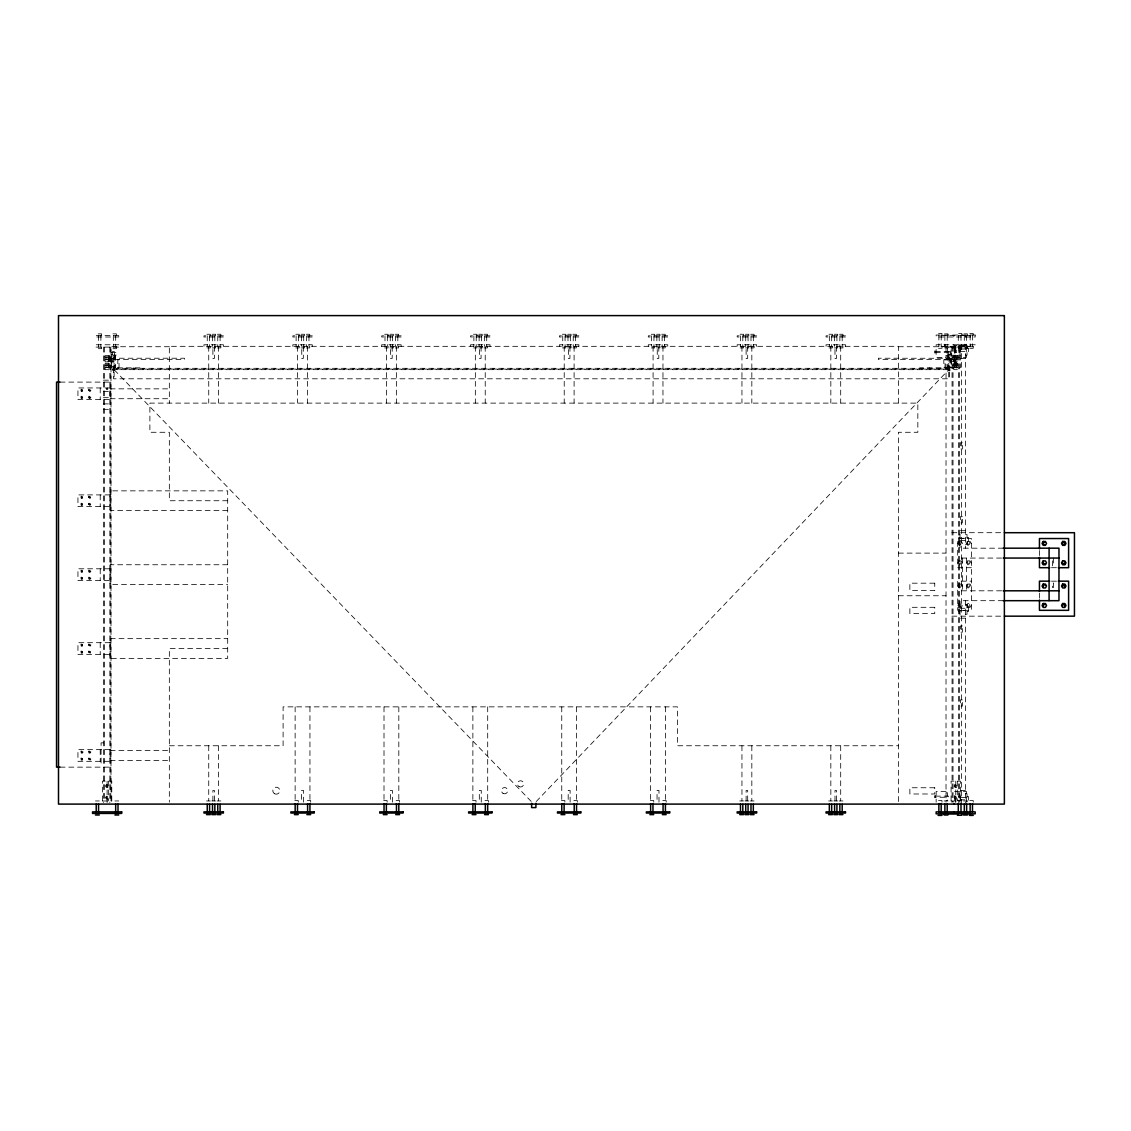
<?xml version="1.0" encoding="UTF-8"?>
<svg xmlns="http://www.w3.org/2000/svg" width="1131" height="1131" viewBox="0 0 1131 1131"><rect width="100%" height="100%" fill="white"/><g stroke="black" fill="none" stroke-linecap="round" stroke-linejoin="round"><path stroke-width="0.75" stroke-dasharray="5 3.75" d="M949.8 366.684L948.768 366.755M954.946 361.468L954.14 362.853L954.946 364.253L956.557 364.253L957.349 362.853L956.557 361.468L949.913 361.298M959.102 541.452L957.971 543.403L959.102 545.34L961.35 545.34L962.467 543.403L961.35 541.452L958.452 541.353M967.811 541.452L966.694 543.403L967.811 545.34L970.059 545.34L971.176 543.403L970.059 541.452L967.033 541.353M536.207 801.54L949.333 369.088L113.524 369.088L531.316 801.554M949.333 358.287L949.333 359.262L949.333 358.287L878.349 358.23L878.349 359.46L956.529 359.559M941.162 335.44L970.327 335.44L970.327 336.996M965.478 345.351L967.033 345.351L967.033 355.077L965.478 355.077M965.478 345.549L953.801 345.549L953.801 344.771M941.162 346.326L970.327 346.326L970.327 344.771M169.339 346.722L110.994 346.722L110.994 802.148M898.382 346.722L975.191 346.722L975.191 344.771L936.143 344.771L936.143 357.41L946.025 357.41M951.086 347.881L960.417 347.881M958.452 348.291L960.021 348.291M967.033 348.291L968.603 348.291L968.603 352.151L967.033 352.151M960.021 349.055L967.033 349.055M935.365 351.388L948.358 351.388M960.021 351.388L967.033 351.388M948.4 351.458L950.252 351.458L950.252 357.283L948.4 357.283L948.358 351.402M958.452 352.151L960.021 352.151M935.365 352.547L951.666 352.42L951.666 355.926L947.198 355.926L947.198 352.42M947.481 354.371L951.185 354.371L951.185 367.66M946.025 355.855L947.58 355.855M105.169 357.806L115.475 358.004M957.688 357.806L948.16 357.806L948.16 359.743L957.688 359.743M965.478 358.386L960.021 358.386L960.021 344.771M105.946 359.559L184.509 359.46L184.509 358.23L113.524 358.23L113.524 359.46M105.169 359.743L114.698 359.743L114.698 357.806M112.944 361.298L107.502 361.496L107.502 359.559M105.169 365.582L114.698 365.582L114.698 367.533M957.688 365.582L948.16 365.582L948.16 367.533M105.946 365.78L115.475 365.78M112.959 366.755L114.09 366.755M105.946 367.335L115.475 367.335M949.333 367.335L956.529 367.335M105.169 367.533L115.376 367.66L115.376 354.371L111.672 354.371L111.672 367.66M957.688 367.533L947.481 367.66L947.58 348.079M113.524 368.31L949.333 368.31M112.959 370.247L114.09 370.247M948.768 370.247L949.899 370.247M114.118 370.445L112.944 370.445L112.944 354.88L114.118 354.88L114.118 378.8M948.753 370.445L949.913 370.445L949.913 354.88L948.753 354.88L948.753 378.8M103.416 380.172L110.81 380.172M60.056 382.108L110.994 382.108M110.103 388.838L169.339 388.838M103.416 391.439L110.81 391.439M103.416 397.674L110.81 397.674M110.103 398.72L169.339 398.72M103.416 403.894L110.81 403.894M103.416 409.337L110.81 409.337M110.103 494.897L77.94 494.897L77.94 506.561L110.103 506.561M227.684 500.736L169.339 500.736L169.339 432.282L149.886 432.282L149.886 403.117L917.835 403.117L917.835 432.282L898.382 432.282L898.382 802.148M227.684 510.618L110.103 510.618L110.103 490.854L227.684 490.854L227.684 658.412L110.103 658.412L110.103 638.647L227.684 638.647M965.478 530.679L960.021 530.679L960.021 548.182L1003.225 548.182M951.864 532.701L1002.646 532.701M965.478 534.567L967.033 534.567L967.033 544.294L965.478 544.294M958.452 537.508L960.021 537.508M967.033 537.508L968.603 537.508L968.603 541.353M960.021 538.271L967.033 538.271M960.021 540.604L967.033 540.604M898.382 553.116L946.025 553.116M961.59 558.064L1003.225 558.064M227.684 564.751L110.103 564.751L110.103 584.515L227.684 584.515M971.458 567.705L957.688 567.705L957.688 538.54L971.458 538.54L971.458 610.33L957.688 610.33L957.688 581.164L971.458 581.164M1051.462 567.705L1058.319 567.705M110.103 568.794L77.94 568.794L77.94 580.457L110.103 580.457M1051.462 581.164L1058.319 581.164M961.59 590.806L1003.225 590.806M898.382 595.754L946.025 595.754M1003.225 600.688L960.021 600.688L960.021 618.19L965.478 618.19M965.478 604.576L967.033 604.576L967.033 614.303L965.478 614.303M958.452 607.517L961.35 607.418L962.467 605.467L961.35 603.53L959.102 603.53L957.971 605.467L959.102 607.418M967.033 607.517L970.059 607.418L971.176 605.467L970.059 603.53L967.811 603.53L966.694 605.467L967.811 607.418M960.021 608.266L967.033 608.266M960.021 610.613L967.033 610.613M958.452 611.362L960.021 611.362M967.033 611.362L968.603 611.362L968.603 607.517M951.864 616.169L1002.646 616.169M110.103 642.691L77.94 642.691L77.94 654.354L110.103 654.354M227.684 648.53L169.339 648.53L169.339 802.148M103.416 742.841L101.083 742.841L101.083 764.231L103.416 764.231M169.339 745.753L283.103 745.753L283.103 706.861L677.469 706.861L677.469 745.753L898.382 745.753M110.103 750.546L169.339 750.546M110.103 760.414L169.339 760.414M60.056 767.143L110.994 767.143M965.478 790.484L960.021 790.484L960.021 804.099M946.025 791.46L936.143 791.46L936.143 802.148M946.025 792.817L947.58 792.817L947.58 800.592L946.025 800.592M965.478 793.792L967.033 793.792L967.033 801.893M935.365 796.125L948.358 796.125L948.358 797.27L935.365 797.284M958.452 796.733L960.021 796.733M967.033 796.733L968.603 796.733L968.603 800.578L967.033 800.578M960.021 797.482L967.033 797.482M960.021 799.815L967.033 799.815M957.392 800.31L961.887 800.31M958.452 800.578L960.021 800.578M95.456 800.96L99.316 800.96M114.91 800.96L118.755 800.96M206.506 800.96L210.352 800.96M211.751 800.96L215.597 800.96M216.996 800.96L220.856 800.96M739.716 800.96L743.576 800.96M744.976 800.96L748.821 800.96M750.221 800.96L754.066 800.96M828.585 800.96L832.444 800.96M833.844 800.96L837.689 800.96M839.089 800.96L842.934 800.96M944.102 800.96L947.948 800.96M963.541 800.96L967.401 800.96M102.44 800.988L111.771 800.988M951.086 800.988L960.417 800.988M1053.569 558.064L1053.569 565.839L1052.593 565.839L1052.593 558.064M1053.569 587.696L1053.569 583.03L1052.593 583.03L1052.593 587.696M1039.446 550.543L1039.446 555.703M1039.446 593.181L1039.446 598.327M973.226 335.045L973.226 333.475L969.38 333.475L969.38 335.045M973.226 346.722L973.226 348.291L969.38 348.291L969.38 346.722M973.226 802.148L973.226 800.578L969.38 800.578L969.38 802.148M972.476 335.045L972.476 346.722M970.144 335.045L970.144 346.722M967.401 335.44L967.401 333.871L963.541 333.871L963.541 335.44M967.401 346.326L967.401 347.91L963.541 347.91L963.541 346.326M966.637 335.44L966.637 346.326M966.524 558.064L966.524 590.806M966.44 346.722L966.44 357.41L954.776 357.41L954.776 346.722M966.44 802.148L966.44 791.46L954.776 791.46L954.776 802.148M965.478 335.44L965.478 336.996M965.478 344.771L965.478 548.182M965.478 600.688L965.478 803.519M964.305 335.44L964.305 346.326M962.637 558.064L962.637 590.806M961.887 335.44L961.887 333.603L957.392 333.603L957.392 335.44M961.887 346.722L961.887 348.56L957.392 348.56L957.392 346.722M961.59 344.771L961.59 803.321M960.997 335.44L960.997 346.722M960.417 346.326L960.417 367.716L951.086 367.716L951.086 346.326M960.417 800.889L960.417 781.153L951.086 781.153L951.086 800.889M959.639 344.771L959.639 347.104L945.049 347.104L945.049 344.771M959.441 346.326L959.441 801.766M958.466 346.326L958.466 802.543M958.282 335.44L958.282 346.722M957.307 781.153L957.307 800.889M956.529 358.018L956.529 359.531M956.529 367.306L956.529 365.808L949.333 365.78L949.333 367.306M955.752 346.326L955.752 367.716M955.752 781.153L955.752 802.543M955.356 359.559L955.356 361.496M954.196 346.326L954.196 367.716M953.801 335.44L953.801 336.996M953.023 346.326L953.023 801.766M952.062 346.326L952.062 802.543M949.333 358.018L949.333 359.531M948.4 369.667L948.4 367.066L950.252 367.066L950.252 369.667L112.605 369.667L112.605 367.066L114.457 367.066L114.457 369.667M947.948 335.44L947.948 333.871L944.102 333.871L944.102 335.44M947.948 346.326L947.948 347.91L944.102 347.91L944.102 346.326M947.198 335.44L947.198 346.326M946.025 346.722L946.025 802.148M944.866 335.44L944.866 346.326M941.967 335.045L941.967 333.475L938.108 333.475L938.108 335.045M941.967 346.722L941.967 348.291L938.108 348.291L938.108 346.722M941.967 802.148L941.967 800.578L938.108 800.578L938.108 802.148M941.204 335.045L941.204 346.722M938.871 335.045L938.871 346.722M929.569 367.844L929.569 369.088M919.701 369.088L919.701 367.844L949.333 367.844L949.333 378.8L113.524 378.8L113.524 367.844L143.17 367.844L143.17 369.088M898.382 403.117L898.382 346.326L169.339 346.326L169.339 403.117M845.493 346.326L845.493 344.771L826.04 344.771L826.04 346.326M842.934 335.822L842.934 334.253L839.089 334.253L839.089 335.822M842.934 346.326L842.934 347.91L839.089 347.91L839.089 346.326M842.185 335.822L842.185 346.326M840.701 346.326L840.701 403.117M840.701 745.753L840.701 800.819M839.852 335.822L839.852 346.326M837.689 335.822L837.689 334.253L833.844 334.253L833.844 335.822M837.689 346.326L837.689 347.91L833.844 347.91L833.844 346.326M836.926 335.822L836.926 346.326M836.544 346.326L836.544 358.386L834.989 358.386L834.989 346.326M836.544 800.819L836.544 790.484L834.989 790.484L834.989 800.819M834.593 335.822L834.593 346.326M832.444 335.822L832.444 334.253L828.585 334.253L828.585 335.822M832.444 346.326L832.444 347.91L828.585 347.91L828.585 346.326M831.681 335.822L831.681 346.326M830.833 346.326L830.833 403.117M830.833 745.753L830.833 800.819M829.348 335.822L829.348 346.326M756.625 346.326L756.625 344.771L737.172 344.771L737.172 346.326M754.066 335.822L754.066 334.253L750.221 334.253L750.221 335.822M754.066 346.326L754.066 347.91L750.221 347.91L750.221 346.326M753.317 335.822L753.317 346.326M751.832 346.326L751.832 403.117M751.832 745.753L751.832 800.819M750.984 335.822L750.984 346.326M748.821 335.822L748.821 334.253L744.976 334.253L744.976 335.822M748.821 346.326L748.821 347.91L744.976 347.91L744.976 346.326M748.058 335.822L748.058 346.326M747.676 346.326L747.676 358.386L746.121 358.386L746.121 346.326M747.676 800.819L747.676 790.484L746.121 790.484L746.121 800.819M745.725 335.822L745.725 346.326M743.576 335.822L743.576 334.253L739.716 334.253L739.716 335.822M743.576 346.326L743.576 347.91L739.716 347.91L739.716 346.326M742.813 335.822L742.813 346.326M741.95 346.326L741.95 403.117M741.95 745.753L741.95 800.819M740.48 335.822L740.48 346.326M667.742 346.326L667.742 344.771L648.303 344.771L648.303 346.326M666.173 802.148L666.173 800.578L662.328 800.578L662.328 802.148M665.438 706.861L665.438 802.148M665.198 335.822L665.198 334.253L661.352 334.253L661.352 335.822M665.198 346.326L665.198 347.91L661.352 347.91L661.352 346.326M664.448 335.822L664.448 346.326M662.964 346.326L662.964 403.117M662.116 335.822L662.116 346.326M659.953 335.822L659.953 334.253L656.107 334.253L656.107 335.822M659.953 346.326L659.953 347.91L656.107 347.91L656.107 346.326M659.189 335.822L659.189 346.326M658.991 802.148L658.991 790.484L657.054 790.484L657.054 802.148M658.808 346.326L658.808 358.386L657.252 358.386L657.252 346.326M656.857 335.822L656.857 346.326M654.693 335.822L654.693 334.253L650.848 334.253L650.848 335.822M654.693 346.326L654.693 347.91L650.848 347.91L650.848 346.326M653.944 335.822L653.944 346.326M653.732 802.148L653.732 800.578L649.873 800.578L649.873 802.148M653.082 346.326L653.082 403.117M651.612 335.822L651.612 346.326M650.622 706.861L650.622 802.148M578.874 346.326L578.874 344.771L559.435 344.771L559.435 346.326M577.305 802.148L577.305 800.578L573.459 800.578L573.459 802.148M576.57 706.861L576.57 802.148M576.329 335.822L576.329 334.253L572.484 334.253L572.484 335.822M576.329 346.326L576.329 347.91L572.484 347.91L572.484 346.326M575.58 335.822L575.58 346.326M574.096 346.326L574.096 403.117M573.233 335.822L573.233 346.326M571.084 335.822L571.084 334.253L567.225 334.253L567.225 335.822M571.084 346.326L571.084 347.91L567.225 347.91L567.225 346.326M570.321 335.822L570.321 346.326M570.123 802.148L570.123 790.484L568.186 790.484L568.186 802.148M569.939 346.326L569.939 358.386L568.384 358.386L568.384 346.326M567.988 335.822L567.988 346.326M565.825 335.822L565.825 334.253L561.98 334.253L561.98 335.822M565.825 346.326L565.825 347.91L561.98 347.91L561.98 346.326M565.076 335.822L565.076 346.326M564.864 802.148L564.864 800.578L561.004 800.578L561.004 802.148M564.213 346.326L564.213 403.117M562.743 335.822L562.743 346.326M561.754 706.861L561.754 802.148M490.006 346.326L490.006 344.771L470.567 344.771L470.567 346.326M488.436 802.148L488.436 800.578L484.577 800.578L484.577 802.148M487.701 706.861L487.701 802.148M487.461 335.822L487.461 334.253L483.616 334.253L483.616 335.822M487.461 346.326L487.461 347.91L483.616 347.91L483.616 346.326M486.698 335.822L486.698 346.326M485.227 346.326L485.227 403.117M484.365 335.822L484.365 346.326M482.216 335.822L482.216 334.253L478.356 334.253L478.356 335.822M482.216 346.326L482.216 347.91L478.356 347.91L478.356 346.326M481.453 335.822L481.453 346.326M481.071 346.326L481.071 358.386L479.502 358.386L479.502 346.326M481.255 802.148L481.255 790.484L479.318 790.484L479.318 802.148M479.12 335.822L479.12 346.326M476.957 335.822L476.957 334.253L473.111 334.253L473.111 335.822M476.957 346.326L476.957 347.91L473.111 347.91L473.111 346.326M476.208 335.822L476.208 346.326M475.995 802.148L475.995 800.578L472.136 800.578L472.136 802.148M475.345 346.326L475.345 403.117M473.875 335.822L473.875 346.326M472.871 706.861L472.871 802.148M401.137 346.326L401.137 344.771L381.698 344.771L381.698 346.326M399.568 802.148L399.568 800.578L395.709 800.578L395.709 802.148M398.819 706.861L398.819 802.148M398.593 335.822L398.593 334.253L394.747 334.253L394.747 335.822M398.593 346.326L398.593 347.91L394.747 347.91L394.747 346.326M397.829 335.822L397.829 346.326M396.359 346.326L396.359 403.117M395.497 335.822L395.497 346.326M393.348 335.822L393.348 334.253L389.488 334.253L389.488 335.822M393.348 346.326L393.348 347.91L389.488 347.91L389.488 346.326M392.584 335.822L392.584 346.326M392.386 802.148L392.386 790.484L390.449 790.484L390.449 802.148M392.188 346.326L392.188 358.386L390.633 358.386L390.633 346.326M390.252 335.822L390.252 346.326M388.089 335.822L388.089 334.253L384.243 334.253L384.243 335.822M388.089 346.326L388.089 347.91L384.243 347.91L384.243 346.326M387.339 335.822L387.339 346.326M387.113 802.148L387.113 800.578L383.268 800.578L383.268 802.148M386.477 346.326L386.477 403.117M384.992 335.822L384.992 346.326M384.003 706.861L384.003 802.148M312.269 346.326L312.269 344.771L292.83 344.771L292.83 346.326M310.7 802.148L310.7 800.578L306.84 800.578L306.84 802.148M309.951 706.861L309.951 802.148M309.724 335.822L309.724 334.253L305.865 334.253L305.865 335.822M309.724 346.326L309.724 347.91L305.865 347.91L305.865 346.326M308.961 335.822L308.961 346.326M307.491 346.326L307.491 403.117M306.628 335.822L306.628 346.326M304.465 335.822L304.465 334.253L300.62 334.253L300.62 335.822M304.465 346.326L304.465 347.91L300.62 347.91L300.62 346.326M303.716 335.822L303.716 346.326M303.518 802.148L303.518 790.484L301.567 790.484L301.567 802.148M303.32 346.326L303.32 358.386L301.765 358.386L301.765 346.326M301.383 335.822L301.383 346.326M299.22 335.822L299.22 334.253L295.375 334.253L295.375 335.822M299.22 346.326L299.22 347.91L295.375 347.91L295.375 346.326M298.457 335.822L298.457 346.326M298.245 802.148L298.245 800.578L294.399 800.578L294.399 802.148M297.609 346.326L297.609 403.117M296.124 335.822L296.124 346.326M295.134 706.861L295.134 802.148M223.401 346.326L223.401 344.771L203.948 344.771L203.948 346.326M220.856 335.822L220.856 334.253L216.996 334.253L216.996 335.822M220.856 346.326L220.856 347.91L216.996 347.91L216.996 346.326M220.093 335.822L220.093 346.326M218.622 346.326L218.622 403.117M218.622 745.753L218.622 800.819M217.76 335.822L217.76 346.326M215.597 335.822L215.597 334.253L211.751 334.253L211.751 335.822M215.597 346.326L215.597 347.91L211.751 347.91L211.751 346.326M214.848 335.822L214.848 346.326M214.452 346.326L214.452 358.386L212.897 358.386L212.897 346.326M214.452 800.819L214.452 790.484L212.897 790.484L212.897 800.819M212.515 335.822L212.515 346.326M210.352 335.822L210.352 334.253L206.506 334.253L206.506 335.822M210.352 346.326L210.352 347.91L206.506 347.91L206.506 346.326M209.588 335.822L209.588 346.326M208.74 346.326L208.74 403.117M208.74 745.753L208.74 800.819M207.256 335.822L207.256 346.326M133.288 367.844L133.288 369.088M116.422 335.44L116.422 333.871L112.577 333.871L112.577 335.44M116.422 347.104L116.422 348.687L112.577 348.687L112.577 347.104M115.673 335.44L115.673 347.104M113.34 335.44L113.34 347.104M111.771 800.889L111.771 781.153L102.44 781.153L102.44 800.889M110.81 347.104L110.81 800.776M109.834 347.104L109.834 802.543M108.661 359.743L108.661 361.298M108.661 781.153L108.661 800.889M107.106 781.153L107.106 802.543M104.391 347.104L104.391 800.776M103.416 347.104L103.416 802.543M101.649 335.44L101.649 333.871L97.789 333.871L97.789 335.44M101.649 347.104L101.649 348.687L97.789 348.687L97.789 347.104M100.885 335.44L100.885 347.104M100.221 387.947L100.221 399.611M100.221 494.897L100.221 506.561M100.221 568.794L100.221 580.457M100.221 642.691L100.221 654.354M100.221 749.641L100.221 761.319M98.553 335.44L98.553 347.104M81.079 390.082C82.026 393.051 83.383 387.975 81.079 390.082M81.079 397.08C82.026 400.049 83.383 394.988 81.079 397.08M88.854 390.082C89.816 393.051 91.173 387.975 88.854 390.082M88.854 397.08C89.816 400.049 91.173 394.988 88.854 397.08M81.079 497.032C82.026 500.001 83.383 494.94 81.079 497.032M81.079 504.03C82.026 506.999 83.383 501.938 81.079 504.03M88.854 497.032C89.816 500.001 91.173 494.94 88.854 497.032M88.854 504.03C89.816 506.999 91.173 501.938 88.854 504.03M108.293 360.421L109.043 360.619L108.293 360.421M81.079 570.929C82.026 573.898 83.383 568.836 81.079 570.929M81.079 577.927C82.026 580.896 83.383 575.835 81.079 577.927M106.173 388.668C107.36 392.372 109.057 386.039 106.173 388.668M113.058 366.43L113.991 366.684L113.058 366.43M88.854 570.929C89.816 573.898 91.173 568.836 88.854 570.929M88.854 577.927C89.816 580.896 91.173 575.835 88.854 577.927M81.079 644.826C82.026 647.794 83.383 642.733 81.079 644.826M81.079 651.824C82.026 654.792 83.383 649.731 81.079 651.824M88.854 644.826C89.816 647.794 91.173 642.733 88.854 644.826M88.854 651.824C89.816 654.792 91.173 649.731 88.854 651.824M81.079 751.776C82.026 754.745 83.383 749.683 81.079 751.776M81.079 758.774C82.026 761.757 83.383 756.681 81.079 758.774M88.854 751.776C89.816 754.745 91.173 749.683 88.854 751.776M88.854 758.774C89.816 761.757 91.173 756.681 88.854 758.774M106.173 785.762C107.36 789.48 109.057 783.147 106.173 785.762M106.173 797.426C107.36 801.144 109.057 794.81 106.173 797.426M954.804 350.935C956.006 354.653 957.703 348.32 954.804 350.935M953.815 360.421L954.564 360.619L953.815 360.421M954.804 362.613C956.006 366.317 957.703 359.983 954.804 362.613M958.904 543.05C960.572 548.252 962.948 539.374 958.904 543.05M958.904 562.489C960.572 567.691 962.948 558.827 958.904 562.489M958.904 585.674C960.572 590.877 962.948 581.998 958.904 585.674M958.904 605.113C960.572 610.316 962.948 601.452 958.904 605.113M967.613 543.05C969.281 548.252 971.656 539.374 967.613 543.05M967.613 562.489C969.281 567.691 971.656 558.827 967.613 562.489M967.613 585.674C969.281 590.877 971.656 581.998 967.613 585.674M967.613 605.113C969.281 610.316 971.656 601.452 967.613 605.113M954.804 785.762C956.006 789.48 957.703 783.147 954.804 785.762M954.804 797.426C956.006 801.144 957.703 794.81 954.804 797.426M81.192 389.163L81.192 391.397L82.478 391.397L82.478 389.163L81.192 389.163M81.192 396.161L81.192 398.395L82.478 398.395L82.478 396.161L81.192 396.161M88.967 389.163L88.331 390.28L90.254 391.397L90.89 390.28L88.967 389.163M88.967 396.161L88.967 398.395L90.254 398.395L90.89 397.278L88.967 396.161M81.192 496.127L81.192 498.347L82.478 498.347L82.478 496.127L81.192 496.127M81.192 503.125L81.192 505.345L82.478 505.345L82.478 503.125L81.192 503.125M88.967 496.127L88.331 497.23L90.254 498.347L90.254 496.127L88.967 496.127M88.967 503.125L88.331 504.228L90.254 505.345L90.254 503.125L88.967 503.125M81.192 570.024L81.192 572.244L82.478 572.244L82.478 570.024L81.192 570.024M81.192 577.022L81.192 579.242L82.478 579.242L82.478 577.022L81.192 577.022M88.967 570.024L88.967 572.244L90.254 572.244L90.89 571.127L88.967 570.024M88.967 577.022L88.967 579.242L90.254 579.242L90.89 578.125L88.967 577.022M81.192 643.921L81.192 646.14L82.478 646.14L82.478 643.921L81.192 643.921M81.192 650.919L81.192 653.138L82.478 653.138L82.478 650.919L81.192 650.919M88.967 643.921L88.331 645.023L90.254 646.14L90.89 645.023L88.967 643.921M88.967 650.919L88.331 652.022L90.254 653.138L90.254 650.919L88.967 650.919M81.192 750.871L81.192 753.09L82.478 753.09L83.114 751.988L81.192 750.871M81.192 757.869L81.192 760.089L82.478 760.089L82.478 757.869L81.192 757.869M88.967 750.871L88.967 753.09L90.254 753.09L90.89 751.988L88.967 750.871M88.967 757.869L88.331 758.986L90.254 760.089L90.89 758.986L88.967 757.869M106.314 784.617L105.508 786.017L106.314 787.402L107.912 787.402L108.717 786.017L107.912 784.617L106.314 784.617M106.314 796.295L105.508 797.68L106.314 799.066L107.912 799.066L108.717 797.68L107.912 796.295L106.314 796.295M954.946 349.804L954.14 351.19L954.946 352.575L956.557 352.575L957.349 351.19L956.557 349.804L954.946 349.804M959.102 560.905L957.971 562.842L959.102 564.793L961.35 564.793L962.467 562.842L961.35 560.905L959.102 560.905M967.811 560.905L966.694 562.842L967.811 564.793L970.059 564.793L971.176 562.842L970.059 560.905L967.811 560.905M959.102 584.077L957.971 586.028L959.102 587.964L961.35 587.964L962.467 586.028L961.35 584.077L959.102 584.077M967.811 584.077L966.694 586.028L967.811 587.964L970.059 587.964L971.176 586.028L970.059 584.077L967.811 584.077M954.946 784.617L954.14 786.017L954.946 787.402L956.557 787.402L957.349 786.017L956.557 784.617L954.946 784.617M954.946 796.295L954.14 797.68L954.946 799.066L956.557 799.066L957.349 797.68L956.557 796.295L954.946 796.295M975.191 335.045L936.143 335.045L936.143 336.996L975.191 336.996L975.191 335.045M118.783 335.44L95.442 335.44L95.442 336.996L118.783 336.996L118.783 335.44M223.401 335.822L203.948 335.822L203.948 336.996L223.401 336.996L223.401 335.822M312.269 335.822L292.83 335.822L292.83 336.996L312.269 336.996L312.269 335.822M401.137 335.822L381.698 335.822L381.698 336.996L401.137 336.996L401.137 335.822M490.006 335.822L470.567 335.822L470.567 336.996L490.006 336.996L490.006 335.822M578.874 335.822L559.435 335.822L559.435 336.996L578.874 336.996L578.874 335.822M667.742 335.822L648.303 335.822L648.303 336.996L667.742 336.996L667.742 335.822M756.625 335.822L737.172 335.822L737.172 336.996L756.625 336.996L756.625 335.822M845.493 335.822L826.04 335.822L826.04 336.996L845.493 336.996L845.493 335.822M118.783 344.771L95.442 344.771L95.442 347.104L118.783 347.104L118.783 344.771M935.365 351.006L934.588 351.006L934.588 352.929L935.365 352.929L935.365 351.006M114.457 351.458L112.605 351.458L112.605 357.283L114.457 357.283L114.457 351.458M115.857 352.42L111.389 352.42L111.389 355.926L115.857 355.926L115.857 352.42M109.057 355.657L105.169 355.657L105.169 361.892L109.057 361.892L109.057 355.657M957.688 355.657L953.801 355.657L953.801 361.892L957.688 361.892L957.688 355.657M108.279 356.831L105.946 356.831L105.946 360.718L108.279 360.718L108.279 356.831M956.911 356.831L954.578 356.831L954.578 360.718L956.911 360.718L956.911 356.831M113.92 358.386L111.969 358.386L111.969 362.669L113.92 362.669L113.92 358.386M950.888 358.386L948.937 358.386L948.937 362.669L950.888 362.669L950.888 358.386M119.038 359.856L117.808 359.856L117.808 367.264L119.038 367.264L119.038 359.856M945.049 359.856L943.82 359.856L943.82 367.264L945.049 367.264L945.049 359.856M109.057 363.447L105.169 363.447L105.169 369.667L109.057 369.667L109.057 363.447M957.688 363.447L953.801 363.447L953.801 369.667L957.688 369.667L957.688 363.447M108.279 364.606L105.946 364.606L105.946 368.494L108.279 368.494L108.279 364.606M956.911 364.606L954.578 364.606L954.578 368.494L956.911 368.494L956.911 364.606M110.103 387.947L77.94 387.947L77.94 399.611L110.103 399.611L110.103 387.947M962.368 442.786L960.417 442.786L960.417 449.007L962.368 449.007L962.368 442.786M962.368 516.683L960.417 516.683L960.417 522.904L962.368 522.904L962.368 516.683M934.743 583.186L909.861 583.186L909.861 590.58L934.743 590.58L934.743 583.186M934.743 607.305L909.861 607.305L909.861 613.525L934.743 613.525L934.743 607.305M962.368 625.966L960.417 625.966L960.417 632.187L962.368 632.187L962.368 625.966M962.368 699.863L960.417 699.863L960.417 706.083L962.368 706.083L962.368 699.863M110.103 749.641L77.94 749.641L77.94 761.319L110.103 761.319L110.103 749.641M934.743 787.756L909.861 787.756L909.861 793.99L934.743 793.99L934.743 787.756M935.365 795.743L934.588 795.743L934.588 797.666L935.365 797.666L935.365 795.743M518.988 786.568A3.11 3.11 0 0 0 523.653 783.868A3.11 3.11 0 0 0 518.988 781.182A3.11 3.11 0 0 0 518.988 786.568M274.55 793.708A3.506 3.506 0 0 0 279.795 790.682A3.506 3.506 0 0 0 274.55 787.643A3.506 3.506 0 0 0 274.55 793.708M503.041 793.368A3.11 3.11 0 0 0 507.706 790.682A3.11 3.11 0 0 0 503.041 787.982A3.11 3.11 0 0 0 503.041 793.368"/><path stroke-width="1.5" d="M1062.575 542.724L1062.575 544.082M1064.935 544.082L1064.935 542.724M1062.575 562.164L1062.575 563.521M1064.935 563.521L1064.935 562.164M1064.935 586.706L1064.935 585.349M1062.575 604.788L1062.575 606.159M1064.935 606.159L1064.935 604.788M1043.348 542.442L1043.348 544.364M1043.348 561.881L1043.348 563.803L1045.27 563.803M1043.348 585.066L1043.348 586.989M1064.723 563.803L1062.787 563.803M1062.787 604.505L1064.723 604.505M1043.63 542.216L1044.987 542.216M1044.987 544.577L1043.63 544.577M1063.069 542.216L1064.441 542.216M1064.441 544.577L1063.069 544.577M1063.748 584.67L1062.575 586.706M60.056 382.108L56.55 382.108L56.55 767.143L60.056 767.143M1004.399 532.701L1074.45 532.701L1074.45 616.169L1004.399 616.169M1003.225 548.182L1058.969 548.182L1058.969 600.688L1003.225 600.688M1003.225 558.064L1058.969 558.064M1049.738 567.705L1039.446 567.705L1039.446 557.413M1058.319 567.705L1068.611 567.705L1068.611 538.54L1039.446 538.54L1039.446 548.832M1049.738 581.164L1039.446 581.164L1039.446 591.456M1058.319 581.164L1068.611 581.164L1068.611 610.33L1039.446 610.33L1039.446 600.038M1003.225 590.806L1058.969 590.806M944.639 813.825L936.143 813.825L936.143 811.874L975.191 811.874L975.191 813.825L961.619 813.825M948.032 813.825L958.211 813.825M206.506 814.617L210.352 814.617M211.751 814.617L215.597 814.617M216.996 814.617L220.856 814.617M294.399 814.617L298.245 814.617M306.84 814.617L310.7 814.617M383.268 814.617L387.113 814.617M395.709 814.617L399.568 814.617M472.136 814.617L475.995 814.617M484.577 814.617L488.436 814.617M561.004 814.617L564.864 814.617M573.459 814.617L577.305 814.617M649.873 814.617L653.732 814.617M662.328 814.617L666.173 814.617M739.716 814.617L743.576 814.617M744.976 814.617L748.821 814.617M750.221 814.617L754.066 814.617M828.585 814.617L832.444 814.617M833.844 814.617L837.689 814.617M839.089 814.617L842.934 814.617M95.456 815.013L99.316 815.013M114.91 815.013L118.755 815.013M944.102 815.013L947.948 815.013M963.541 815.013L967.401 815.013M957.392 815.267L961.887 815.267M938.108 815.394L941.967 815.394M969.38 815.394L973.226 815.394M1044.309 584.67L1045.482 585.349M1045.27 604.505L1043.348 604.505L1043.348 606.428M1049.087 548.182L1049.087 600.688M972.476 803.816L972.476 812.157M970.327 811.874L970.327 813.429L941.162 813.429L941.204 803.816M970.144 803.816L970.144 812.157M966.637 804.099L966.637 813.429M964.305 804.099L964.305 811.874M960.997 803.759L960.997 813.429M958.282 803.759L958.282 813.429M953.801 803.321L953.801 804.099M953.801 811.874L953.801 813.429M947.198 804.099L947.198 811.874M944.866 804.099L944.866 813.429M938.871 803.816L938.871 812.157M842.185 804.297L842.185 813.048M839.852 804.297L839.852 813.048M836.926 804.297L836.926 813.048M834.593 804.297L834.593 813.048M831.681 804.297L831.681 813.048M829.348 804.297L829.348 813.048M753.317 804.297L753.317 813.048M750.984 804.297L750.984 813.048M748.058 804.297L748.058 813.048M745.725 804.297L745.725 813.048M742.813 804.297L742.813 813.048M740.48 804.297L740.48 813.048M665.41 803.703L665.41 813.048M663.077 803.703L663.077 813.048M652.969 803.703L652.969 813.048M650.636 803.703L650.636 813.048M576.541 803.703L576.541 813.048M574.209 803.703L574.209 813.048M564.1 803.703L564.1 813.048M561.768 803.703L561.768 813.048M535.896 803.321L535.896 807.591L531.627 807.591L531.627 803.321M487.673 803.703L487.673 813.048M485.34 803.703L485.34 813.048M475.232 803.703L475.232 813.048M472.899 803.703L472.899 813.048M398.805 803.703L398.805 813.048M396.472 803.703L396.472 813.048M386.364 803.703L386.364 813.048M384.031 803.703L384.031 813.048M309.936 803.703L309.936 813.048M307.604 803.703L307.604 813.048M297.495 803.703L297.495 813.048M295.163 803.703L295.163 813.048M220.093 804.297L220.093 813.048M217.76 804.297L217.76 813.048M214.848 804.297L214.848 813.048M212.515 804.297L212.515 813.048M209.588 804.297L209.588 813.048M207.256 804.297L207.256 813.048M118.006 804.099L118.006 811.874M115.673 804.099L115.673 813.429M98.553 804.099L98.553 811.874M96.22 804.099L96.22 811.874M1043.192 541.452L1042.061 543.403L1043.192 545.34L1045.426 545.34L1046.557 543.403L1045.426 541.452L1043.192 541.452M1043.192 560.905L1042.061 562.842L1043.192 564.793L1045.426 564.793L1046.557 562.842L1045.426 560.905L1043.192 560.905M1062.631 541.452L1061.514 543.403L1062.631 545.34L1064.879 545.34L1065.996 543.403L1064.879 541.452L1062.631 541.452M1043.192 584.077L1042.061 586.028L1043.192 587.964L1045.426 587.964L1046.557 586.028L1045.426 584.077L1043.192 584.077M1062.631 560.905L1061.514 562.842L1062.631 564.793L1064.879 564.793L1065.996 562.842L1064.879 560.905L1062.631 560.905M1043.192 603.53L1042.061 605.467L1043.192 607.418L1045.426 607.418L1046.557 605.467L1045.426 603.53L1043.192 603.53M1062.631 584.077L1061.514 586.028L1062.631 587.964L1064.879 587.964L1065.996 586.028L1064.879 584.077L1062.631 584.077M1062.631 603.53L1061.514 605.467L1062.631 607.418L1064.879 607.418L1065.996 605.467L1064.879 603.53L1062.631 603.53M1004.37 315.606L58.501 315.606L58.501 804.099L1004.37 804.099L1004.37 315.606M121.696 811.874L92.53 811.874L92.53 813.429L121.696 813.429L121.696 811.874M223.401 811.874L203.948 811.874L203.948 813.048L223.401 813.048L223.401 811.874M314.22 811.874L290.879 811.874L290.879 813.048L314.22 813.048L314.22 811.874M403.088 811.874L379.747 811.874L379.747 813.048L403.088 813.048L403.088 811.874M491.957 811.874L468.616 811.874L468.616 813.048L491.957 813.048L491.957 811.874M580.825 811.874L557.484 811.874L557.484 813.048L580.825 813.048L580.825 811.874M669.693 811.874L646.352 811.874L646.352 813.048L669.693 813.048L669.693 811.874M756.625 811.874L737.172 811.874L737.172 813.048L756.625 813.048L756.625 811.874M845.493 811.874L826.04 811.874L826.04 813.048L845.493 813.048L845.493 811.874"/></g></svg>
